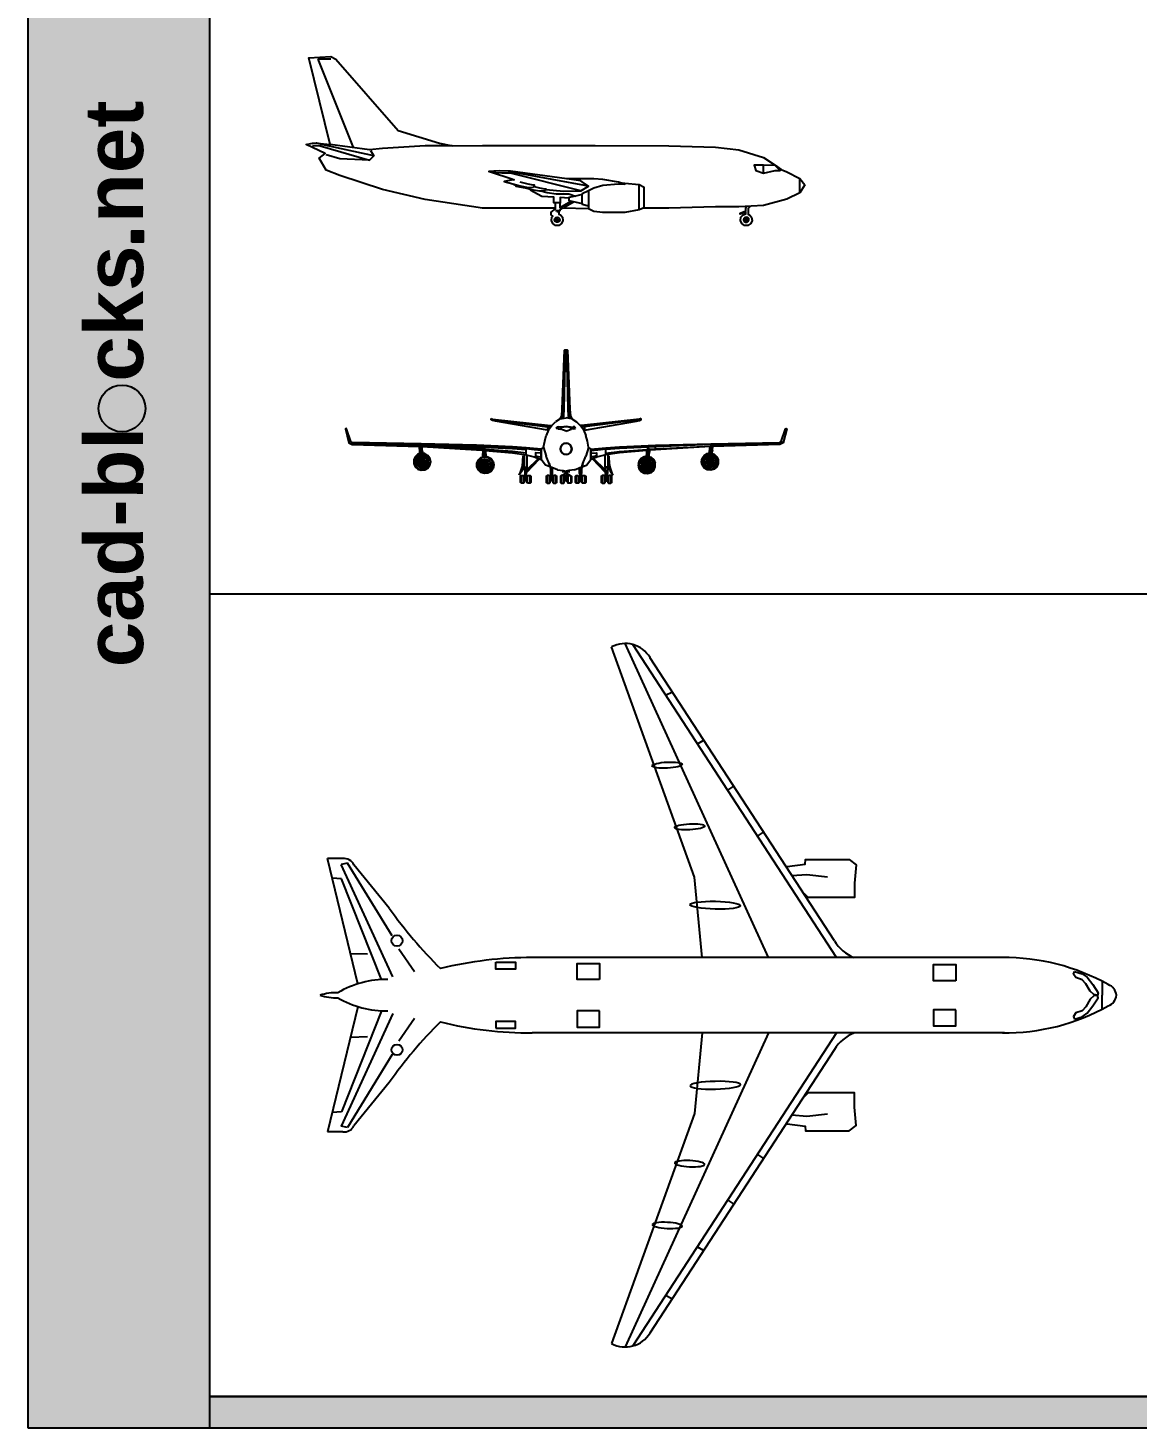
# Model space of a CAD drawing. Header units: millimetres. Extents: x 55820 to 273946, y 267258 to 385604.
# Drawn here: x 55820 to 117381, y 267258 to 344943 of the extents above; entities that cross this region are included whole.
import ezdxf

# ---------------------------------------------------------------- set-up
doc = ezdxf.new("R2010")
doc.units = ezdxf.units.MM
doc.layers.add('www.cad-blocks.net', color=7, linetype='Continuous')
doc.styles.get("Standard").update_dxf_attribs({"font": 'arial.ttf'})

# ---------------------------------------------------------------- blocks, each defined once
blk = doc.blocks.new('02SAIR04')
at = {"color": 0, "linetype": 'ByBlock'}
for p, q in [((-1253.2, 439.3), (-1287.4, 439.3)), ((-1287.4, 439.3), (-1194.2, 205.5)), ((-1280.6, 209.9), (-1301.2, 210.3)), ((-1277.2, 213.3), (-1280.6, 209.9)), ((-1280.6, 209.9), (-1150.4, 172.2)), ((-1139, 183.6), (-1277.2, 213.3)), ((-109.5, 138.1), (-109.5, 158.5)), ((-65.4, 144.7), (-78.7, 157.9)), ((-592.3, 91.2), (-777.9, 137.6)), ((-571.8, 103.6), (-763.6, 138.8)), ((-13.6, 86.2), (-13.6, 124.1)), ((-589, 57.9), (-589, 81.1)), ((-571.8, 91.5), (-571.9, 43.5)), ((-438.2, 40.7), (-438.2, 107.2)), ((-647, 59.7), (-663.8, 59.7)), ((-647.7, 38.6), (-658.9, 38.6)), ((-611.2, 62.5), (-638.4, 46.3)), ((-650.5, 35.8), (-656.1, 35.8))]:
    blk.add_line(p, q, dxfattribs=at)
for points in [[(0, 107.2), (-13.6, 86.2), (-47.9, 68.8), (-109.5, 52.5), (-174.6, 49.1), (-236.2, 48.9), (-359.5, 45.5), (-428, 45.5), (-438.2, 40.7), (-475.9, 34.1), (-493, 34.1), (-534.1, 33.8), (-558.1, 36.9), (-571.9, 43.5), (-639.7, 45.5), (-647.7, 40.7), (-647.7, 38.6), (-650.5, 35.8), (-650.5, 29.2), (-646.4, 27.8), (-640.7, 21.2), (-639.5, 12.7), (-643.1, 4.7), (-650.4, 0), (-659, 0), (-666.4, 4.7), (-670.1, 12.7), (-668.8, 21.2), (-666, 24.5), (-670.9, 27.4), (-670.9, 34.5), (-658.9, 43.5), (-659, 45.5), (-852.5, 45.5), (-1003.3, 68.2), (-1116.2, 94.8), (-1229.2, 132), (-1264.8, 145.7), (-1284, 177.2), (-1268.1, 190), (-1318.2, 213.3), (-1301.2, 216.7), (-1290.9, 218), (-1280.6, 216.5), (-1254.3, 213.2), (-1311.4, 442.6), (-1253.2, 446.1), (-1239.5, 439.3), (-1075.2, 250.9), (-965.6, 217.1), (-931.4, 210.3), (-852.5, 210.7), (-554.6, 210.7), (-359.5, 209.9), (-236.2, 206.4), (-174.6, 199.5), (-109.5, 179.1), (-78.7, 159.3), (-63.3, 147.4), (-47.9, 140.9), (-13.6, 124.1)], [(-648.4, 17.7), (-647.8, 13.8), (-649.4, 10.3), (-652.8, 8), (-656.8, 8), (-660.1, 10.3), (-661.7, 13.8), (-661.2, 17.7), (-658.5, 20.6), (-654.8, 21.8), (-650.9, 20.6)], [(-653.2, 17.2), (-652.2, 16), (-652, 14.4), (-652.6, 12.9), (-654, 12.1), (-655.6, 12.1), (-656.9, 12.9), (-657.6, 14.4), (-657.3, 16), (-656.2, 17.2), (-654.8, 17.6)], [(-148.1, 13.8), (-148.7, 17.7), (-151.3, 20.6), (-155.1, 21.8), (-158.9, 20.6), (-161.5, 17.7), (-162.1, 13.8), (-160.3, 10.3), (-157, 8), (-153.1, 8), (-149.8, 10.3)], [(-153, 12.9), (-154.3, 12.1), (-155.9, 12.1), (-157.3, 12.9), (-157.8, 14.4), (-157.7, 16), (-156.6, 17.2), (-155.1, 17.6), (-153.5, 17.2), (-152.5, 16), (-152.3, 14.4)]]:
    blk.add_lwpolyline(points, close=True, dxfattribs=at)
for points in [[(-1148.3, 197.6), (-1139, 183.6), (-1150.4, 172.2), (-1229.1, 175.6), (-1264.8, 186.6)], [(-932, 210.4), (-1003.3, 210.1), (-1116.2, 202.9), (-1150.4, 199.6), (-1254.3, 213.2)], [(-78.7, 159.3), (-78.7, 157.9), (-109.5, 158.5), (-134.2, 158.7), (-129.6, 144.6), (-109.5, 138.1), (-79, 144.5), (-65.4, 144.7), (-63.3, 147.4)], [(-428, 45.5), (-424.5, 47.1), (-424.5, 100.3), (-438.2, 107.2), (-475.9, 110.5), (-481, 110.5), (-493, 114), (-534.1, 120.8), (-558.1, 122.5), (-629.2, 122.5), (-777.9, 143.2), (-784.1, 143.2), (-806.3, 144.1), (-821.8, 143.3), (-835.5, 142.6), (-830.9, 141.2), (-774.9, 123.2), (-768.6, 120), (-772, 120), (-794.5, 115.9), (-772, 109.9), (-764.6, 106.4), (-763.6, 103.7), (-734.8, 98.3), (-722.4, 94.8), (-701.9, 90.8), (-688.2, 91.2), (-684.7, 94.7), (-636.8, 90), (-592.3, 91.2), (-571.8, 103.6), (-588.9, 115.2), (-592.3, 117.5), (-629.2, 122.5)], [(-777.9, 143.2), (-763.6, 138.8), (-777.9, 137.6), (-801.4, 137.6), (-817.2, 138.5), (-835.5, 142.6)], [(-772, 109.9), (-752.2, 104.1), (-731.7, 100.1), (-718, 100.7), (-714.6, 104), (-714.6, 106.3), (-718, 106.3), (-731.7, 108.8), (-752.2, 114.1)], [(-659, 46.2), (-658.9, 58.3), (-663.8, 59.7), (-663.8, 74.3), (-695, 76.3), (-725.9, 93.2)], [(-715.6, 102.9), (-701.9, 99.3), (-688.2, 96.8), (-684.7, 96.8), (-684.7, 94.7)], [(-698.3, 90.8), (-681.4, 86.6), (-657.4, 83.2), (-623.9, 83.2), (-606.8, 77), (-623.7, 73.1), (-623.7, 65.4), (-589, 57.9), (-588.9, 55.7), (-571.9, 51.4), (-571.9, 43.5)], [(-481, 110.5), (-475.9, 109.1), (-493, 108.9), (-534.1, 105.2), (-558.1, 98), (-571.8, 91.5), (-588.9, 83.2), (-589, 81.1), (-606.8, 77)], [(-623.9, 71.9), (-646.9, 73.4), (-647, 59.7), (-647.6, 57.5), (-647.7, 47), (-618.7, 64.1)], [(-145.3, 49), (-150.2, 44.2), (-150.2, 28.9), (-146.7, 27.8), (-141, 21.2), (-139.8, 12.7), (-143.4, 4.7), (-150.7, 0), (-159.4, 0), (-166.7, 4.7), (-170.3, 12.7), (-169.1, 21.2), (-163.4, 27.8), (-156.5, 30), (-156.5, 34.5), (-171.2, 29.6), (-171.2, 32.4), (-156.5, 38), (-156.5, 44.2), (-154.3, 49)]]:
    blk.add_lwpolyline(points, dxfattribs=at)
blk = doc.blocks.new('02FAIR03-HALF')
at = {"color": 0, "linetype": 'ByBlock'}
for p, q in [((-12.5, 424.1), (-19.7, 424.1)), ((-430.4, 366.2), (-430.4, 370.7)), ((-430.4, 370.7), (-421.1, 368)), ((-430.4, 368.6), (-421.1, 365.3)), ((-430.4, 363.8), (-430.4, 366.2)), ((-421.1, 359.7), (-430.4, 363.8)), ((-421.1, 368), (-403.8, 365.9)), ((-421.1, 365.3), (-403.8, 362.6)), ((-403.8, 356.1), (-421.1, 359.7)), ((-403.8, 362.6), (-403.8, 365.9)), ((-403.8, 365.9), (-106, 332.8)), ((-403.8, 359.4), (-403.8, 362.6)), ((-403.8, 362.6), (-106, 324.1)), ((-403.8, 356.1), (-403.8, 359.4)), ((-106, 305.3), (-403.8, 356.1)), ((-106, 332.8), (-80.9, 331.3)), ((-106, 332.8), (-106, 324.1)), ((-106, 324.1), (-106, 314.9)), ((-106, 324.1), (-89.8, 321.8)), ((-91.6, 319.4), (-81.5, 330.4)), ((-81.5, 330.4), (-60.1, 351.6)), ((-34.2, 370.2), (-60.1, 351.6)), ((-54.7, 313.4), (-51.3, 322.8)), ((-51.3, 322.8), (-41.1, 322.9)), ((-41.1, 322.9), (-45.4, 311.8)), ((-26.3, 322.6), (-41.1, 322.9)), ((-34.2, 370.2), (0, 375.8)), ((-30.1, 310.1), (-26.3, 322.6)), ((-26.3, 322.6), (0, 324.9)), ((0, 324.9), (-26.3, 322.6)), ((-129.5, 206.5), (-122.4, 241.8)), ((-122.4, 241.8), (-114.6, 274.3)), ((-100.4, 305.7), (-114.6, 274.3)), ((-106, 314.9), (-106, 305.3)), ((-106, 305.3), (-101.9, 302.3)), ((-100.4, 305.7), (-91.6, 319.4)), ((-45.4, 311.8), (-54.7, 313.4)), ((-45.4, 311.8), (-30.1, 310.1)), ((0, 298.4), (-30.1, 310.1)), ((-1234.5, 238.5), (-1245.8, 231.3)), ((-1227.3, 233.1), (-1227.3, 223)), ((-1227.3, 223.9), (-840.5, 212.8)), ((-843.2, 211.6), (-840.2, 212.8)), ((-843.2, 211.6), (-842.6, 211.9)), ((-839.6, 187.1), (-843.2, 211.6)), ((-840.2, 212.8), (-835.1, 213.7)), ((-840.2, 212.5), (-840.2, 212.8)), ((-840.2, 212.8), (-835.1, 171)), ((-835.1, 171), (-840.2, 212.8)), ((-840.2, 212.8), (-840.2, 211.6)), ((-840.2, 212.2), (-840.2, 212.5)), ((-839, 169.8), (-839.6, 187.1)), ((-839.6, 187.1), (-839.6, 186.8)), ((-839.6, 185.9), (-839.6, 186.2)), ((-830, 212.9), (-835.1, 213.7)), ((-831.8, 225.9), (-831.8, 215.8)), ((-830, 212.9), (-824.7, 171.6)), ((-824.7, 171.6), (-830, 212.9)), ((-826.8, 211.6), (-830, 212.9)), ((-479.1, 194.7), (-828.7, 212.4)), ((-824.1, 182.7), (-826.8, 211.6)), ((-826.8, 211.6), (-826.8, 211)), ((-821.7, 171.6), (-824.1, 182.7)), ((-824.1, 182.7), (-823.5, 180.6)), ((-823.5, 180.6), (-821.7, 171.6)), ((-513.7, 192.2), (-513.7, 218.8)), ((-477, 197.9), (-480.2, 193.1)), ((-480.2, 193.1), (-477.3, 170.7)), ((-477.3, 170.7), (-477.3, 171)), ((-476.7, 151.3), (-477.3, 170.7)), ((-471.9, 198.2), (-477, 197.9)), ((-472.5, 152.5), (-477, 197.9)), ((-477, 197.9), (-472.5, 152.5)), ((-466.8, 196.5), (-471.9, 198.2)), ((-463.8, 191.3), (-466.8, 196.5)), ((-462.3, 153.1), (-466.5, 193.7)), ((-463.8, 191.3), (-461.1, 162.7)), ((-461.1, 162.7), (-459, 153.1)), ((-228, 162.4), (-228, 202.4)), ((-129.5, 204.5), (-141.8, 195.2)), ((-141.8, 195.2), (-129.5, 204.5)), ((-141.8, 195.2), (-129.5, 204.5)), ((-129.5, 204.5), (-141.8, 195.2)), ((-141.8, 195.2), (-141.8, 188)), ((-141.8, 188), (-141.8, 195.2)), ((-141.8, 188), (-141.8, 183.9)), ((-141.8, 183.9), (-141.8, 188)), ((-141.8, 183.9), (-141.8, 172.5)), ((-141.8, 172.5), (-141.8, 183.9)), ((-141.8, 172.5), (-141.8, 160.3)), ((-141.8, 160.3), (-141.8, 172.5)), ((-129.5, 204.5), (-114.6, 154.9)), ((-833, 124.8), (-857.2, 129.8)), ((-833, 121.8), (-857.2, 116.7)), ((-831.8, 127.4), (-851.5, 142.1)), ((-831.8, 119.1), (-851.5, 104.8)), ((-829.4, 129.5), (-842, 151)), ((-829.4, 117), (-842, 95.8)), ((-826.8, 130.4), (-829.2, 154.9)), ((-826.8, 116.1), (-829.2, 91.6)), ((-823.8, 130.1), (-816, 153.7)), ((-823.8, 116.4), (-816, 93.1)), ((-821.1, 128.6), (-804.7, 146.8)), ((-821.1, 117.9), (-804.7, 99.7)), ((-819.3, 126.3), (-796.9, 136.4)), ((-819.3, 120.3), (-796.9, 110.4)), ((-794.2, 123.3), (-818.7, 123.3)), ((-511.6, 115.2), (-503.2, 133.7)), ((-511.6, 115.2), (-503.2, 133.7)), ((-503.2, 133.7), (-511.6, 115.2)), ((-511.6, 94.6), (-511.6, 115.2)), ((-503.2, 75.8), (-511.6, 94.6)), ((-499, 130.7), (-506.5, 114)), ((-506.5, 114), (-506.5, 95.5)), ((-506.5, 95.5), (-499, 78.8)), ((-503.2, 133.7), (-488, 147.4)), ((-503.2, 133.7), (-488, 147.4)), ((-488, 147.4), (-503.2, 133.7)), ((-485.3, 143), (-499, 130.7)), ((-490.7, 124.8), (-496.4, 111.9)), ((-496.4, 111.9), (-496.4, 97.9)), ((-496.4, 97.9), (-490.7, 84.8)), ((-494.6, 111.3), (-488.9, 123.6)), ((-494.6, 111.3), (-494.6, 98.2)), ((-470.4, 106.3), (-494.6, 111.3)), ((-470.4, 103.3), (-494.6, 98.2)), ((-494.6, 98.2), (-488.9, 86.3)), ((-490.7, 124.8), (-480.2, 134.3)), ((-490.7, 84.8), (-480.2, 75.5)), ((-479.3, 132.5), (-488.9, 123.6)), ((-469.2, 108.9), (-488.9, 123.6)), ((-469.2, 100.6), (-488.9, 86.3)), ((-488.9, 86.3), (-479.3, 77.3)), ((-488, 147.4), (-468.3, 153.7)), ((-468, 148.6), (-485.3, 143)), ((-480.2, 134.3), (-466.8, 138.5)), ((-466.5, 136.4), (-479.3, 132.5)), ((-466.8, 111), (-479.3, 132.5)), ((-466.8, 98.5), (-479.3, 77.3)), ((-469.2, 108.9), (-470.4, 106.3)), ((-470.4, 106.3), (-470.4, 103.3)), ((-469.2, 100.6), (-470.4, 103.3)), ((-466.8, 111), (-469.2, 108.9)), ((-468.3, 108.3), (-469.2, 106.3)), ((-469.2, 106.3), (-469.2, 103.6)), ((-469.2, 103.6), (-468.3, 101.2)), ((-469.2, 100.6), (-466.8, 98.5)), ((-468.3, 153.7), (-448, 151.6)), ((-466.5, 110.1), (-468.3, 108.3)), ((-468.3, 101.2), (-466.5, 99.4)), ((-449.5, 146.8), (-468, 148.6)), ((-466.8, 138.5), (-452.8, 137)), ((-464.1, 111.9), (-466.8, 111)), ((-466.8, 98.5), (-464.1, 97.6)), ((-466.5, 136.4), (-453.4, 135.2)), ((-464.1, 111.9), (-466.5, 136.4)), ((-463.8, 111), (-466.5, 110.1)), ((-466.5, 99.4), (-463.8, 98.8)), ((-464.1, 97.6), (-466.5, 73.1)), ((-461.1, 111.6), (-464.1, 111.9)), ((-464.1, 97.6), (-461.1, 97.9)), ((-461.4, 110.7), (-463.8, 111)), ((-463.8, 98.8), (-461.4, 99.1)), ((-459, 109.5), (-461.4, 110.7)), ((-461.4, 99.1), (-459, 100.3)), ((-461.1, 111.6), (-453.4, 135.2)), ((-458.5, 110.1), (-461.1, 111.6)), ((-461.1, 97.9), (-458.5, 99.4)), ((-461.1, 97.9), (-453.4, 74.6)), ((-457.6, 107.4), (-459, 109.5)), ((-459, 100.3), (-457.6, 102.4)), ((-458.5, 110.1), (-442, 128.3)), ((-456.7, 107.7), (-458.5, 110.1)), ((-458.5, 99.4), (-456.7, 101.8)), ((-458.5, 99.4), (-442, 81.2)), ((-457.3, 104.8), (-457.6, 107.4)), ((-457.6, 102.4), (-457.3, 104.8)), ((-456.7, 107.7), (-434.3, 117.9)), ((-456.1, 104.8), (-456.7, 107.7)), ((-456.7, 101.8), (-456.1, 104.8)), ((-456.7, 101.8), (-434.3, 91.9)), ((-431.6, 104.8), (-456.1, 104.8)), ((-442, 128.3), (-453.4, 135.2)), ((-453.4, 74.6), (-442, 81.2)), ((-452.8, 137), (-440.5, 130.1)), ((-433.7, 137.6), (-449.5, 146.8)), ((-448, 151.6), (-430.4, 141.5)), ((-434.3, 117.9), (-442, 128.3)), ((-442, 81.2), (-434.3, 91.9)), ((-440.5, 130.1), (-432.2, 118.5)), ((-432.2, 91), (-440.5, 79.7)), ((-434.3, 117.9), (-431.6, 104.8)), ((-434.3, 91.9), (-431.6, 104.8)), ((-422.9, 122.7), (-433.7, 137.6)), ((-422.9, 86.9), (-433.7, 71.9)), ((-432.2, 118.5), (-429.5, 104.8)), ((-429.5, 104.8), (-432.2, 91)), ((-430.4, 141.5), (-418.2, 124.8)), ((-418.2, 84.8), (-430.4, 68.3)), ((-419.1, 104.8), (-422.9, 122.7)), ((-422.9, 86.9), (-419.1, 104.8)), ((-418.2, 124.8), (-414, 104.8)), ((-414, 104.8), (-418.2, 84.8)), ((-262.1, 63.9), (-250.7, 97.6)), ((-250.7, 97.6), (-245.6, 157.3)), ((-248.6, 76.1), (-250.7, 97.6)), ((-250.7, 97.6), (-248.6, 76.1)), ((-245.6, 148.9), (-248.6, 76.1)), ((-245.6, 157.3), (-245.6, 148.9)), ((-240.6, 92.5), (-223.9, 92.5)), ((-237.3, 90.4), (-227.1, 90.4)), ((-235.2, 59.7), (-157.3, 141.8)), ((-227.1, 74.9), (-158.2, 142.1)), ((-227.1, 61.5), (-152.8, 140.3)), ((-141.8, 160.3), (-141.8, 150.1)), ((-141.8, 150.1), (-141.8, 160.3)), ((-141.8, 150.1), (-141.8, 136.7)), ((-141.8, 136.7), (-141.8, 150.1)), ((-117.2, 104.1), (-141.8, 136.7)), ((-91.6, 93.4), (-117.2, 104.1)), ((-96.5, 112.8), (-114.6, 154.9)), ((-92.8, 100.3), (-96.5, 112.8)), ((-96.5, 112.8), (-92.8, 100.3)), ((-91.6, 93.4), (-92.8, 100.3)), ((-92.8, 100.3), (-91.6, 93.4)), ((-49.5, 76.7), (-91.6, 93.4)), ((-91.6, 87.5), (-86.6, 87.5)), ((-88.3, 85.4), (-86.6, 85.4)), ((-80, 87.5), (-75.8, 86.9)), ((-80, 85.4), (-78.2, 85.4)), ((-488, 62.1), (-503.2, 75.8)), ((-503.2, 75.8), (-488, 62.1)), ((-488, 62.1), (-503.2, 75.8)), ((-499, 78.8), (-485.3, 66.6)), ((-468.3, 55.8), (-488, 62.1)), ((-485.3, 66.6), (-468, 60.9)), ((-480.2, 75.5), (-466.8, 71)), ((-479.3, 77.3), (-466.5, 73.1)), ((-448, 57.9), (-468.3, 55.8)), ((-468, 60.9), (-449.5, 63)), ((-466.8, 71), (-452.8, 72.5)), ((-466.5, 73.1), (-453.4, 74.6)), ((-440.5, 79.7), (-452.8, 72.5)), ((-433.7, 71.9), (-449.5, 63)), ((-430.4, 68.3), (-448, 57.9)), ((-248.6, 76.1), (-268, 45.4)), ((-268, 45.4), (-262.1, 63.9)), ((-257.9, 0), (-257.9, 44.2)), ((-243.6, 0), (-243.6, 44.2)), ((-237.3, 27.8), (-239.4, 32.8)), ((-237.3, 15.5), (-239.4, 13.4)), ((-237.3, 56.7), (-227.1, 56.7)), ((-235.2, 33.1), (-235.2, 53.6)), ((-234.3, 52.5), (-234.3, 32.8)), ((-230.1, 32.8), (-230.1, 52.5)), ((-229.2, 33.1), (-229.2, 53.6)), ((-227.1, 27.8), (-225, 32.8)), ((-227.1, 15.5), (-225, 13.4)), ((-220.9, 0), (-220.9, 44.2)), ((-206.5, 0), (-206.5, 44.2)), ((-108.9, 0), (-108.9, 44.2)), ((-94.6, 0), (-94.6, 44.2)), ((-88.3, 27.8), (-90.4, 32.8)), ((-88.3, 15.5), (-90.4, 13.4)), ((-85.4, 32.8), (-85.4, 52.5)), ((-85.4, 52.5), (-81.2, 52.5)), ((-81.2, 32.8), (-81.2, 52.5)), ((-78.2, 27.8), (-76.1, 32.8)), ((-78.2, 15.5), (-76.1, 13.4)), ((-71.9, 0), (-71.9, 44.2)), ((-57.6, 0), (-57.6, 44.2)), ((-49.5, 76.7), (-15.5, 72.2)), ((-27.5, 44.2), (-27.5, 0)), ((-16.4, 61.8), (-17.8, 72.5)), ((-15.5, 69.8), (-16.4, 61.8)), ((-15.9, 72.3), (-15.5, 69.8)), ((-15.5, 72.2), (0, 69.8)), ((-12.8, 0), (-12.8, 44.2)), ((-11.9, 47.5), (-6.9, 50.4)), ((-8.4, 17.9), (-8.4, 28)), ((-5, 27.8), (-7.1, 32.8)), ((-5, 15.5), (-7.1, 13.4)), ((-6.9, 55.5), (0, 55.5)), ((-6.9, 50.4), (-6.9, 55.5)), ((-2.9, 59.7), (-2.9, 70.3))]:
    blk.add_line(p, q, dxfattribs=at)
for points in [[(-32.8, 370.4), (-24.8, 387.1), (-21.8, 424.1), (-8.4, 762.9), (8.4, 762.9), (21.8, 424.1), (24.8, 387.1), (32.8, 370.4)], [(28.1, 371.3), (22.7, 387.1), (19.7, 424.1), (7.8, 762.9), (-7.8, 762.9), (-19.7, 424.1), (-22.7, 387.1), (-28.1, 371.3)], [(-17.3, 373.1), (-14.3, 387.1), (-12.5, 424.1), (-5.1, 762.9), (5.1, 762.9), (12.5, 424.1), (14.3, 387.1), (17.3, 373.1)], [(-141.8, 188), (-183, 192.2), (-228, 197.3), (-307.1, 203.3), (-513.7, 213.7), (-831.8, 225), (-1227.3, 232.2)], [(-1227.3, 230.1), (-831.8, 221.8), (-513.7, 209.5), (-307.1, 199.4), (-228, 193.1)], [(-850.3, 80.6), (-830.9, 74.3), (-810.6, 76.4), (-792.7, 86.6), (-780.8, 103.3), (-776.6, 123.3), (-780.8, 143.3), (-792.7, 160), (-810.6, 170.1), (-830.9, 172.2), (-850.3, 165.9), (-865.6, 152.2), (-873.9, 133.4), (-873.9, 113.1), (-865.6, 94.3), (-850.3, 80.6)], [(-228, 171.6), (-307.1, 183), (-465.3, 193.9)], [(-240.6, 163.9), (-240.6, 92.5), (-237.3, 90.4), (-237.3, 56.7), (-234.3, 52.5), (-230.1, 52.5), (-227.1, 56.7), (-227.1, 61.5), (-229.2, 59.7), (-235.2, 59.7), (-235.2, 66.9), (-227.1, 74.9), (-227.1, 90.4), (-223.9, 92.5), (-223.9, 160.9)], [(-141.8, 172.5), (-174.5, 174.6), (-174.5, 157.3), (-141.8, 150.1)], [(-91.6, 93.4), (-91.6, 87.5), (-88.3, 85.4), (-88.3, 56.7), (-86.3, 53.4), (-86.3, 33.1), (-80.3, 33.1), (-80.3, 53.4), (-78.2, 56.7), (-78.2, 85.4), (-75.8, 86.9)], [(-86.3, 91), (-86.3, 59.7), (-80.3, 59.7), (-80, 87.5)], [(-239.4, 13.4), (-239.4, 32.8), (-225, 32.8), (-225, 13.4), (-239.4, 13.4)], [(-88.3, 56.7), (-78.2, 56.7)], [(-5, 70.6), (-5, 56.7), (-6.9, 55.5), (-19.1, 47.5), (-19.1, 44.5), (-17, 44.5), (-11.9, 47.5), (-2.5, 42.6), (-2.5, 33)], [(0, 13.4), (-7.2, 13.4), (-7.2, 32.8), (0, 32.8)], [(0, 27.8), (-5, 27.8)], [(-5, 27.8), (-5, 15.5), (0, 15.5)]]:
    blk.add_lwpolyline(points, dxfattribs=at)
for points in [[(-141.8, 195.2), (-228, 202.4), (-307.1, 209.5), (-513.7, 218.8), (-831.8, 225.9), (-1227.3, 233.1), (-1234.5, 238.5), (-1259.2, 311.3), (-1263.4, 314.3), (-1266.4, 311.3), (-1245.8, 231.3), (-1227.3, 223), (-843.2, 211.6), (-840.2, 212.5), (-835.1, 213.7), (-828.7, 212.4), (-826.5, 211.3), (-513.7, 192.2), (-479.9, 188.9), (-480.2, 193.1), (-477, 197.9), (-471.9, 198.2), (-466.8, 196.5), (-465.3, 193.9), (-463.2, 187.7), (-307.1, 173.7), (-228, 162.4), (-183, 151), (-141.8, 136.7)], [(-848, 85.1), (-830.3, 79.4), (-812.1, 81.2), (-796.3, 90.4), (-785.6, 105.4), (-781.7, 123.3), (-785.6, 141.2), (-796.3, 156.1), (-812.1, 165.4), (-830.3, 167.1), (-848, 161.5), (-861.4, 149.2), (-868.8, 132.5), (-868.8, 114), (-861.4, 97.3)], [(-842.9, 94), (-829.4, 89.5), (-815.4, 91), (-803.2, 98.2), (-794.8, 109.5), (-791.8, 123.3), (-794.8, 137), (-803.2, 148.3), (-815.4, 155.5), (-829.4, 157), (-842.9, 152.5), (-853.3, 143.3), (-859, 130.4), (-859, 116.4), (-853.3, 103.3)], [(-841.7, 95.8), (-829.2, 91.6), (-816, 93.1), (-804.4, 99.7), (-796.6, 110.4), (-793.9, 123.3), (-796.6, 136.1), (-804.4, 146.8), (-816, 153.7), (-829.2, 154.9), (-841.7, 150.7), (-851.5, 142.1), (-856.9, 129.8), (-856.9, 116.7), (-851.5, 104.5)], [(-826.5, 116.1), (-823.5, 116.4), (-821.1, 117.9), (-819.3, 120.3), (-818.7, 123.3), (-819.3, 126.3), (-821.1, 128.6), (-823.5, 130.1), (-826.5, 130.4), (-829.4, 129.5), (-831.5, 127.4), (-832.7, 124.8), (-832.7, 121.8), (-831.5, 119.1), (-829.4, 117)], [(-828.9, 117.9), (-826.5, 117.3), (-823.8, 117.3), (-821.7, 118.8), (-820.2, 120.9), (-819.6, 123.3), (-820.2, 126), (-821.7, 127.7), (-823.8, 129.2), (-826.5, 129.5), (-828.9, 128.6), (-830.6, 126.8), (-831.8, 124.5), (-831.8, 122.1), (-830.6, 119.7)], [(-257.9, 0), (-262.1, 3.9), (-262.1, 40.3), (-257.9, 44.2), (-243.6, 44.2), (-240.6, 40.3), (-240.6, 3.9), (-243.6, 0)], [(-237.3, 15.5), (-237.3, 27.8), (-227.1, 27.8), (-227.1, 15.5)], [(-220.9, 0), (-223.9, 3.9), (-223.9, 40.3), (-220.9, 44.2), (-206.5, 44.2), (-202.4, 40.3), (-202.4, 3.9), (-206.5, 0)], [(-108.9, 44.2), (-113.1, 40.3), (-113.1, 3.9), (-108.9, 0), (-94.6, 0), (-91.6, 3.9), (-91.6, 40.3), (-94.6, 44.2)], [(-90.4, 32.8), (-76.1, 32.8), (-76.1, 13.4), (-90.4, 13.4)], [(-88.3, 15.5), (-88.3, 27.8), (-78.2, 27.8), (-78.2, 15.5)], [(-71.9, 44.2), (-75.2, 40.3), (-75.2, 3.9), (-71.9, 0), (-57.6, 0), (-53.4, 3.9), (-53.4, 40.3), (-57.6, 44.2)], [(-27.5, 44.2), (-31.3, 40.3), (-31.3, 3.9), (-27.5, 0), (-12.8, 0), (-9.8, 3.9), (-9.8, 40.3), (-12.8, 44.2)]]:
    blk.add_lwpolyline(points, close=True, dxfattribs=at)
blk.add_circle((0, 197.1), 32.6, dxfattribs=at)
blk = doc.blocks.new('02FAIR03')
at = {"color": 0, "linetype": 'ByBlock'}
blk.add_blockref('02FAIR03-HALF', (0, 0), dxfattribs=at)
at = {"color": 0, "linetype": 'ByBlock', "xscale": -1}
blk.add_blockref('02FAIR03-HALF', (0, 0), dxfattribs=at)
blk = doc.blocks.new('A$C62FA595A')
for p, q in [((11.931, 42.947), (11.931, 43.792)), ((18.883, 42.102), (11.931, 43.792)), ((13.053, 43.009), (13.017, 43.528)), ((20.152, 42.102), (27.103, 43.792)), ((25.982, 43.009), (26.018, 43.528)), ((27.103, 42.947), (27.103, 43.792)), ((12.184, 42.676), (12.254, 43.03)), ((18.498, 40.168), (12.254, 43.03)), ((18.651, 40.796), (13.053, 43.009)), ((20.384, 40.796), (25.982, 43.009)), ((20.537, 40.168), (26.781, 43.03)), ((26.851, 42.676), (26.781, 43.03)), ((16.227, 40.21), (12.184, 42.676)), ((14.682, 40.371), (12.274, 42.328)), ((17.193, 42.513), (17.22, 41.57)), ((21.842, 42.513), (21.815, 41.57)), ((22.807, 40.21), (26.851, 42.676)), ((24.353, 40.371), (26.761, 42.328)), ((18.225, 38.969), (16.963, 39.831)), ((20.81, 38.969), (22.072, 39.831)), ((17.425, 6.22), (17.425, 32.426)), ((21.61, 6.22), (21.61, 32.426)), ((12.961, 23.418), (0.191, 28.023)), ((26.073, 23.418), (38.844, 28.023)), ((17.425, 19.323), (0, 27.266)), ((21.61, 19.323), (39.035, 27.266)), ((17.425, 15.54), (0.058, 26.839)), ((21.61, 15.54), (38.977, 26.839)), ((16.502, 15.655), (0.77, 25.9)), ((22.533, 15.655), (38.265, 25.9)), ((2.853, 25), (2.697, 24.673)), ((36.182, 25), (36.338, 24.673)), ((17.425, 22.999), (12.961, 23.418)), ((21.61, 22.999), (26.073, 23.418)), ((5.559, 23.256), (5.372, 22.945)), ((33.476, 23.256), (33.663, 22.945)), ((8.144, 21.578), (7.924, 21.241)), ((30.891, 21.578), (31.111, 21.241)), ((10.683, 19.927), (10.462, 19.588)), ((28.352, 19.927), (28.573, 19.588)), ((18.747, 0.79), (19.517, 0.79)), ((20.288, 0.79), (19.517, 0.79))]:
    blk.add_line(p, q)
for points in [[(17.689, 34.451), (17.689, 33.367), (18.061, 33.367), (18.061, 34.451)], [(21.345, 34.451), (21.345, 33.367), (20.974, 33.367), (20.974, 34.451)], [(18.649, 28.69), (18.649, 29.929), (17.751, 29.929), (17.751, 28.69)], [(20.386, 28.69), (20.386, 29.929), (21.284, 29.929), (21.284, 28.69)], [(18.712, 8.909), (18.712, 10.148), (17.814, 10.148), (17.814, 8.909)], [(20.323, 8.909), (20.323, 10.148), (21.22, 10.148), (21.22, 8.909)], [(18.2, 2.322), (18.328, 1.895), (18.516, 1.63), (18.926, 1.305), (19.378, 1.023), (19.506, 1.049), (19.48, 1.254), (19.293, 1.459), (18.883, 1.707), (18.661, 1.912), (18.533, 2.262), (18.345, 2.382)], [(20.835, 2.322), (20.707, 1.895), (20.519, 1.63), (20.109, 1.305), (19.657, 1.023), (19.529, 1.049), (19.554, 1.254), (19.742, 1.459), (20.152, 1.707), (20.374, 1.912), (20.502, 2.262), (20.69, 2.382)]]:
    blk.add_lwpolyline(points, close=True)
for points in [[(12.381, 18.275), (12.249, 17.285), (11.986, 17.252), (11.986, 14.843), (12.282, 14.447), (13.304, 14.546), (14.096, 14.546), (14.096, 17.12), (13.898, 17.318)], [(12.876, 18.011), (12.81, 17.186), (12.942, 16.031)], [(26.654, 18.275), (26.786, 17.285), (27.049, 17.252), (27.049, 14.843), (26.753, 14.447), (25.731, 14.546), (24.939, 14.546), (24.939, 17.12), (25.137, 17.318)], [(26.159, 18.011), (26.225, 17.186), (26.093, 16.031)]]:
    blk.add_lwpolyline(points)
for centre in [(16.489, 39.936), (22.546, 39.936)]:
    blk.add_circle(centre, 0.304)
for centre, radius, start, end in [((22.101, 43.344), 2.722, 161.58808, 182.61724), ((16.934, 43.344), 2.722, 357.38276, 18.41192), ((12.561, 42.892), 0.632, 174.94913, 243.02145), ((23.907, 40.534), 5.263, 149.3194, 181.00727), ((15.128, 40.534), 5.263, 358.99273, 30.6806), ((26.474, 42.892), 0.632, 296.97855, 5.05087), ((-0.183, 19.418), 25.69, 44.82609, 54.64682), ((39.218, 19.418), 25.69, 125.35318, 135.17391), ((38.643, 32.467), 21.218, 166.20049, 180.11146), ((0.392, 32.467), 21.218, 359.88854, 13.79951), ((1.598, 27.266), 1.598, 151.72695, 239.23982), ((37.437, 27.266), 1.598, 300.76018, 28.27305), ((15.42, 13.807), 2.141, 20.91745, 59.65632), ((23.615, 13.807), 2.141, 120.34368, 159.08255), ((29.24, 6.22), 11.815, 179.45443, 209.19899), ((9.795, 6.22), 11.815, 330.80101, 0.54557), ((19.601, 0.718), 0.724, 201.22072, 263.17453), ((19.434, 0.718), 0.724, 276.82547, 338.77928)]:
    blk.add_arc(centre, radius, start, end)
at = {"extrusion": (0, 0, -1)}
for centre, major_axis, ratio in [((6.747, 24.936), (0.042, 0.831), 0.201263), ((10.172, 23.69), (0.042, 0.831), 0.201263), ((14.523, 22.27), (-0.031, 1.4), 0.155515)]:
    blk.add_ellipse(centre, major_axis=major_axis, ratio=ratio, dxfattribs=at)
for centre, major_axis, ratio in [((32.288, 24.936), (-0.042, 0.831), 0.201263), ((28.863, 23.69), (-0.042, 0.831), 0.201263), ((24.512, 22.27), (0.031, 1.4), 0.155515)]:
    blk.add_ellipse(centre, major_axis=major_axis, ratio=ratio)
blk = doc.blocks.new('A$C13544D0F')
at = {"xscale": 1000, "yscale": 1000, "zscale": 1000, "rotation": 270}
blk.add_blockref('A$C62FA595A', (0, 39035), dxfattribs=at)
blk = doc.blocks.new('FORMAT')
at = {"layer": 'www.cad-blocks.net', "true_color": 0x444444}
blk.add_hatch(color=250, dxfattribs=at).paths.add_polyline_path([(55820, 267258), (65888, 267258), (65888, 385604), (55820, 385604)])
at = {"layer": 'www.cad-blocks.net', "true_color": 0x546d8e}
for points in [[(61584, 333697), (61584, 333064), (62218, 333064), (62218, 333697)], [(59742, 323833, 1), (62336, 323833, 1)]]:
    blk.add_hatch(color=155, dxfattribs=at).paths.add_polyline_path(points)
h = blk.add_hatch(color=155, dxfattribs=at)
h.set_gradient(color1=(68, 68, 68), color2=(84, 109, 142), tint=1)
h.paths.add_polyline_path([(65888, 269003), (65888, 267258), (273946, 267258), (273946, 269003)])
at = {"layer": 'www.cad-blocks.net', "color": 250, "true_color": 0x444444}
for p, q in [((55820, 385604), (55820, 267258)), ((65888, 385604), (65888, 267258))]:
    blk.add_line(p, q, dxfattribs=at)
at = {"layer": 'www.cad-blocks.net'}
blk.add_line((65888, 385604), (65888, 267258), dxfattribs=at)
at = {"layer": 'www.cad-blocks.net', "color": 155, "true_color": 0x546d8e}
for p, q in [((65888, 382774), (65888, 269003)), ((65888, 313549), (273946, 313549)), ((273946, 269003), (65888, 269003)), ((65888, 269003), (273946, 269003)), ((65888, 269003), (273946, 269003)), ((65888, 269003), (273946, 269003)), ((55820, 267258), (65888, 267258)), ((65888, 267258), (273946, 267258))]:
    blk.add_line(p, q, dxfattribs=at)
blk.add_lwpolyline([(61584, 333064), (61584, 333697), (62218, 333697), (62218, 333064)], close=True, dxfattribs=at)
blk.add_circle((61039, 323833), 1297, dxfattribs=at)
at = {"layer": 'www.cad-blocks.net', "insert": (58968, 309475), "char_height": 3240, "attachment_point": 1, "rotation": 90}
blk.add_mtext_dynamic_manual_height_columns('{\\fArial|b1|i0|c0|p34;\\C255;\\c16777215;cad-bl  cks net}', width=33614.95, gutter_width=12.5, heights=[0], dxfattribs=at)

msp = doc.modelspace()

# ---------------------------------------------------------------- block references
msp.add_blockref('FORMAT', (0, 0))
for name, p, xscale, yscale, zscale in [('02SAIR04', (98950, 333993), 21.00773235238943, 21.00773235238943, 21.00773235238943), ('02FAIR03', (85686, 319682), 9.67317755051913, 9.67317755051913, 9.67317755051913)]:
    msp.add_blockref(name, p, dxfattribs=dict(xscale=xscale, yscale=yscale, zscale=zscale))
at = {"rotation": 180}
msp.add_blockref('A$C13544D0F', (116240, 310788), dxfattribs=at)

doc.saveas('drawing.dxf')
